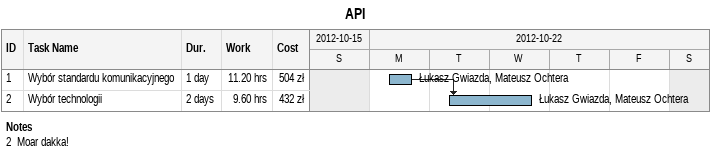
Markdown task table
API

| ID | Task | Duration | Start | Finish | Predecessors | Resources | Work (h) | Cost (zł) |
|---|---|---|---|---|---|---|---|---|
| 1 | Wybór standardu komunikacyjnego | 1d | 2012-10-22 | 2012-10-22 |  | Łukasz Gwiazda, Mateusz Ochtera | 11.20 | 504 |
| 2 | Wybór technologii | 2d | 2012-10-23 | 2012-10-24 | 1 | Łukasz Gwiazda, Mateusz Ochtera | 9.60 | 432 |

Notes
- 2: Moar dakka!
